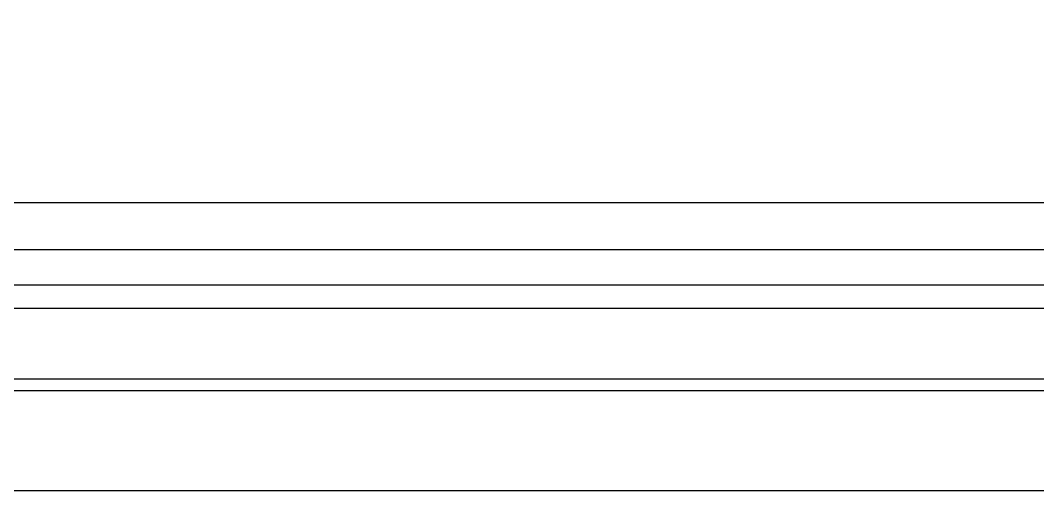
# Model space of a CAD drawing. Extents: x -430745 to 210250, y 0 to 148500.
# Drawn here: x 56336 to 99594, y 0 to 20015 of the extents above; entities that cross this region are included whole.
import ezdxf

# ---------------------------------------------------------------- set-up
doc = ezdxf.new("R2010")
doc.units = 0
doc.header["$LTSCALE"] = 250
doc.header["$MEASUREMENT"] = 0
doc.layers.add('NOPLOT', color=193, linetype='CONTINUOUS', plot=False)

msp = doc.modelspace()

# ---------------------------------------------------------------- linework, layer by layer
at = {"layer": 'NOPLOT'}
for points in [[(0, 148500), (210250, 148500), (210250, 0), (0, 0)], [(206000, 4250), (7750, 4250), (7750, 144250), (206000, 144250)], [(8250, 143750), (182250, 143750), (182250, 4750), (8250, 4750)], [(11250, 140750), (179250, 140750), (179250, 7750), (11250, 7750)], [(12250, 139750), (178250, 139750), (178250, 8750), (12250, 8750)], [(13750, 138250), (176750, 138250), (176750, 10250), (13750, 10250)], [(15750, 136250), (174750, 136250), (174750, 12250), (15750, 12250)]]:
    msp.add_lwpolyline(points, close=True, dxfattribs=at)

doc.saveas('drawing.dxf')
